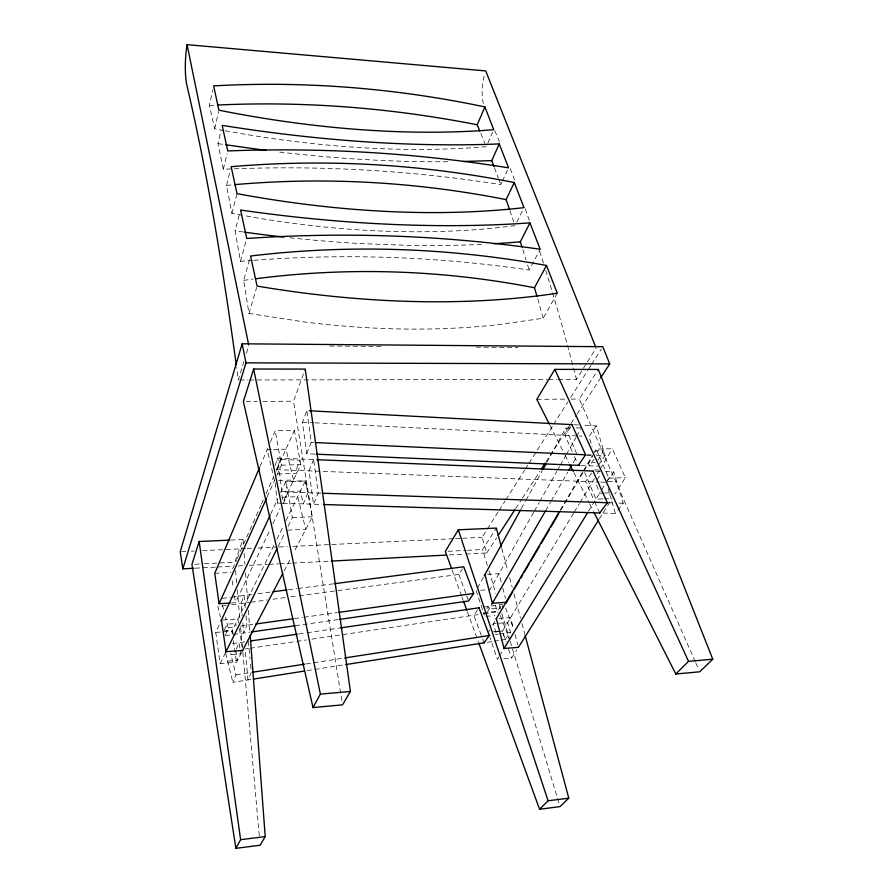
<?xml version="1.0" encoding="UTF-8"?>
<svg xmlns="http://www.w3.org/2000/svg" width="893" height="893" viewBox="0 0 893 893"><rect width="100%" height="100%" fill="white"/><g stroke="black" fill="none" stroke-linecap="round" stroke-linejoin="round"><path stroke-width="0.67" stroke-dasharray="4.46 3.35" d="M223.808 130.512A604.885 281.529 16.5 0 1 214.677 128.782L209.353 105.508L212.768 89.802M214.677 128.782L218.595 111.525M501.855 182.194L500.727 184.583C409.094 170.094 315.988 165.015 223.317 169.279L217.948 143.639L220.973 130.59M223.317 169.279L227.112 153.563M242.081 215.213L231.923 213.416L226.543 185.398L229.836 172.036M231.923 213.416L237.013 193.647M252.451 260.399L240.463 261.303L235.105 230.807L239.893 212.646M240.463 261.303L246.747 238.476M557.277 293.205L543.19 318.232L499.622 324.505A681.493 417.377 21.9 0 1 302.481 321.681L248.98 313.421L243.666 280.391L250.185 257.296M248.98 313.421L256.693 287.356M243.956 361.375L238.286 379.983A1029.551 134.062 87 0 0 236.6 367.425M246.379 353.394L248.812 345.412M230.718 540.075L243.052 539.517L234.781 562.199L204.374 563.762M341.885 700.715L293.507 401.203L304.747 370.372M275.011 465.7L277.823 458.087L315.463 459.638M315.062 454.135L306.701 453.778L302.459 422.199L306.868 410.624L309.648 410.78M225.583 634.588L228.173 627.879L225.482 617.23M281.641 503.239L277.466 503.116L278.437 500.616M287.836 492.322L283.505 503.295L281.373 492.936M306.701 453.778L311.244 442.381L306.868 410.624M236.344 649.077L238.967 642.659L240.887 653.855L230.963 654.614M307.795 493.048L303.274 503.898L300.483 491.005L281.105 491.641M250.732 679.506L232.861 682.319L236.02 674.807L230.684 653.509M260.097 466.336L267.654 448.498M270.345 442.124L275.211 430.66L294.355 430.359L300.841 464.65L282.422 503.563M251.29 672.44L247.986 679.941L245.173 648.988M487.846 143.047L492.679 132.153M232.626 568.662L236.589 559.777M237.158 558.505L260.946 505.215M261.515 503.953L263.212 500.147M266.036 493.796L273.403 477.309M276.808 469.696L294.355 430.359M267.13 496.921L274.564 480.389M276.852 475.31L281.418 465.141L275.211 430.66M241.635 652.415L236.5 662.271L220.124 663.555L215.738 632.378L219.823 623.571M270.668 514.1L277.678 498.997M280.603 492.713L285.86 481.383L305.473 480.802L312.304 516.824L293.674 552.577M502.413 180.989L507.447 170.239M231.387 602.976L235.484 602.719L269.943 529.917M272.912 523.644L280.045 508.575M232.325 633.941L231.923 631.251L273.861 545.456M276.908 539.238L283.594 525.564M286.017 520.597L305.473 480.802M224.478 629.721L227.213 624.129L235.685 623.548L236.053 625.68M220.124 663.555L225.058 653.576M278.203 546.304L285.001 532.585M288.093 526.345L292.413 517.616L285.86 481.383M516.868 222.078L522.84 210.045M284.03 571.062L290.459 558.739M253.779 260.298C345.569 253.299 438.139 256.581 529.203 270.088L540.198 249.247M477.465 588.085L483.537 577.09M521.278 508.697L525.33 501.375M525.999 500.147L542.174 470.845M546.896 462.295L565.771 428.093L570.984 428.015M533.646 512.37L489.956 589.648L480.278 590.262M534.327 511.164L539.104 502.703M539.785 501.498L556.852 471.314M557.533 470.109L559.587 466.481M560.268 465.275L565.727 455.62M566.408 454.403L575.963 437.503M576.644 436.297L580.74 429.053M487.556 611.605L491.016 605.599M545.612 510.718L550.456 502.312M551.148 501.118L567.736 472.285M573.261 462.686L576.711 456.68M488.326 632.3L489.732 629.9M492.556 625.111L495.369 620.322M560.212 510.171L582.772 471.861M583.475 470.667L592.639 455.095M593.343 453.901L596.156 449.112L612.375 448.744L625.323 477.621L614.92 494.142M560.837 510.126L583.397 471.839M584.111 470.644L592.572 456.29M573.563 513.151L502.402 631.239L505.907 641.498M574.277 511.957L579.311 503.607M580.026 502.424L594.403 478.559M597.283 473.792L599.437 470.209M600.152 469.026L612.375 448.744M597.997 460.018L603.623 450.697L595.106 450.898L596.77 455.307L605.108 455.687L596.234 425.905L582.325 425.18M498.819 656.98L497.368 659.347L490.045 637.457M499.544 655.797L503.194 649.881M588.465 511.298L600.855 491.172M601.592 489.989L605.231 484.062M605.967 482.879L608.881 478.146L596.156 449.112M558.348 379.425L576.443 379.391L586.634 363.15M587.371 361.989L596.111 348.069M503.842 658.811L511.611 658.163L516.813 649.903M599.303 518.922L611.939 498.863M465.967 554.051L486.785 552.968L482.053 537.34L486.529 530.286M487.265 529.102L498.45 511.455M499.198 510.283L505.159 500.861M505.907 499.689L524.537 470.265M525.285 469.093L528.265 464.382M529.013 463.21L552.867 425.548M553.615 424.376L567.781 402.017M570.761 397.307L587.907 370.238M588.643 369.066L590.887 365.538M591.624 364.355L601.324 349.063M299.11 595.743L458.857 574.445L462.34 568.953M487.377 565.515L482.555 549.53L496.341 528.087M695.223 661.601L579.311 399.015L598.332 369.434M486.785 552.968L496.653 537.798M515.618 508.619L521.691 499.276M522.45 498.115L539.908 471.27M545.98 461.927L570.259 424.588M571.018 423.416L576.331 415.245M577.09 414.084L599.862 379.067M570.527 426.765L564.945 435.326L572.223 451.579M596.234 425.905L589.045 436.532L592.059 446.835M477.521 609.908L473.87 615.244L482.175 637.803M486.763 608.646L488.315 606.425L489.074 608.981L500.605 608.189M593.834 459.504L589.436 465.8L588.241 462.563L595.196 462.384M591.523 473.156L585.629 481.506L594.079 500.381M598.444 465.108L605.108 455.687M596.881 479.809L600.609 474.596M607.006 481.271L613.804 471.928L604.048 471.526M505.181 639.366L510.495 632.233L507.592 622.622L497.278 623.381M602.898 513.051L615.411 513.43L616.974 511.388M617.755 510.372L623.202 503.228L613.804 471.928M307.103 670.643L344.229 664.805M487.243 642.313L492.735 641.453M494.108 641.23L499.611 640.37M500.984 640.147L507.86 639.075M236.02 674.807L251.123 672.462M306.031 663.945L344.475 657.985M495.481 634.566L498.227 634.13M499.589 633.918L510.573 632.222M245.921 648.876L248.667 648.474M250.051 648.262L295.404 641.576M296.789 641.375L306.411 639.946M311.903 639.142L478.235 614.596M483.738 613.781L497.479 611.761M232.493 643.596L244.894 641.799M298.675 633.974L305.573 632.981M306.958 632.78L338.67 628.17M483.459 607.128L502.77 604.315M483.682 613.089L497.323 611.113L502.078 604.416L503.161 608.021M225.148 635.704L232.024 634.722M233.397 634.521L249.906 632.166M295.304 625.703L337.945 619.619M228.173 627.879L235.06 626.919M240.574 626.138L252.987 624.397M294.366 618.592L302.638 617.431M304.022 617.242L337.119 612.598M226.119 605.476L217.859 606.57L220.515 617.163M231.633 604.74L249.538 602.351M250.911 602.172L267.442 599.962M272.945 599.236L285.336 597.584M290.85 596.848L297.737 595.932M222.145 598.399L230.427 597.317M231.812 597.138L252.518 594.425M258.044 593.7L271.852 591.892M288.417 589.726L296.699 588.632M298.072 588.454L332.587 583.933M515.071 225.683L494.409 228.05A643.652 347.254 18.9 0 1 257.753 218.026L243.387 215.447M227.581 661.099L237.505 660.329L235.819 650.361M493.572 631.697L497.412 631.407M498.696 631.306L502.536 631.016L503.987 635.894M494.722 631.82L499.834 631.429M495.983 623.47L493.405 623.66L496.586 634.387M498.941 618.481L510.584 617.643L513.319 627.969M223.931 630.838L232.414 630.246L233.14 634.555M215.738 632.378L231.923 631.251M486.071 616.315L494.979 615.69M222.826 619.976L237.929 618.972L238.543 623.068M487.5 574.366L498.975 573.697L501.386 582.794M214.744 573.339L230.93 572.469M194.707 564.253L203.001 563.829M448.074 551.294L466.001 550.367M467.385 550.3L482.555 549.53M195.299 568.194L216.117 567.1M217.512 567.033L232.772 566.229M238.331 565.939L243.878 565.649M249.437 565.358L267.476 564.421M268.86 564.343L278.583 563.84M279.967 563.762L291.073 563.182M292.457 563.115L329.941 561.161M449.313 554.921L464.572 554.129M181.636 551.651L185.8 551.45M191.37 551.182L194.149 551.048M202.499 550.657L224.746 549.597M226.141 549.53L245.608 548.603M247.004 548.536L252.563 548.269M258.133 548.001L277.6 547.074M278.996 547.007L287.334 546.616M292.904 546.349L330.455 544.563M331.839 544.496L454.236 538.669M455.631 538.602L461.19 538.334M462.585 538.267L482.053 537.34M287.49 530.152L305.763 529.359L297.693 496.709L281.195 497.267M292.413 517.616L312.304 516.824M602.708 498.874L595.955 499.131L583.698 470.276M604.059 498.83L612.151 498.517M603.255 493.092L599.594 493.226L595.397 481.885M604.483 493.048L609.361 492.869M608.881 478.146L625.323 477.621M607.932 481.651L616.639 481.372M594.347 469.975L598.343 469.852M278.571 480.445L293.563 479.999L285.95 449.19L272.555 449.469M586.656 455.251L593.276 455.084M281.418 465.141L300.841 464.65M271.204 449.503L267.186 449.581L274.486 480.568M576.208 427.926L581.421 427.836M246.144 401.56L257.284 401.482M262.866 401.437L293.507 401.203M536.805 399.338L565.604 399.115M571.085 399.082L579.311 399.015M239.681 379.983L248.031 379.971M249.415 379.971L547.219 379.436M548.603 379.436L556.953 379.425M329.707 346.037L381.311 346.428M476.159 347.154L518.007 347.466M283.036 503.284L321.971 504.478M320.833 493.182L281.82 491.887L277.823 458.087M607.876 502.726L613.446 502.904M619.028 503.094L623.202 503.228M276.383 469.618L599.292 482.041M600.688 482.086L606.247 482.298M595.687 471.18L602.652 471.471M580.997 465.443L597.707 466.157M311.244 442.381L314.023 442.504M587.002 454.861L591.177 455.05M302.459 422.199L313.588 422.757M314.972 422.824L577.916 435.974M579.3 436.041L582.091 436.175M573.976 424.733L580.93 425.101M217.948 143.639L224.489 144.61M550.01 425.436L564.476 454.024M565.102 455.263L568.886 462.73M573.909 472.665L589.012 502.491M589.637 503.741L593.41 511.198M574.467 456.58L577.269 462.831M594.649 501.632L599.147 511.7M695.781 662.874L698.594 669.248M565.771 428.093L577.403 455.475M480.825 133.448L484.888 143.282M505.583 607.865L513.252 627.835M500.337 615.456L509.233 638.852M494.443 167.739L498.249 177.908M498.729 179.169L500.727 184.583M458.857 574.445L466.302 594.671M466.771 595.932L468.624 600.989M482.644 639.064L484.028 642.815M452.014 569.756L461.581 595.932M462.061 597.238L463.02 599.85M467.318 611.627L478.324 641.732M495.269 605.108L497.914 612.844M509.914 210.558L513.788 221.899M508.541 649.189L511.611 658.163M476.125 590.519L484.363 615.121M522.863 249.627L526.033 259.863M527.618 264.975L529.203 270.088M488.984 570.839L495.805 593.488M499.421 605.476L500.214 608.133M501.821 613.469L509.847 640.102M510.249 641.442L559.621 805.285M608.155 488.784L609.305 492.679M609.685 493.974L615.411 513.43M537.72 298.775L543.19 318.232M501.743 548.246L507.871 571.085M509.68 577.804L512.202 587.203M514 593.923L520.485 618.112M521.925 623.481L524.816 634.231M502.759 587.996L505.505 598.399M515.015 634.421L517.75 644.746M222.446 605.242L223.462 609.238M225.628 653.241L232.861 682.319M209.342 105.452L209.353 105.508A1570.407 1257.813 73.1 0 1 216.106 105.106M306.645 487.031L305.339 481.07L285.738 481.651L286.999 487.645M232.169 580.718L233.207 587.594M234.446 595.843L235.484 602.719M239.369 628.549L242.26 647.693M233.319 640.694L236.5 662.271M275.144 482.957L277.466 503.116M245.274 607.686L244.146 595.519L241.032 603.489L242.137 615.578M246.033 615.79L246.903 625.256L243.722 633.048L242.74 622.298M248.399 641.286L250.029 658.889M250.531 664.314L251.167 671.078M235.529 570.527L236.645 583.017M237.27 589.949L240.005 620.468M240.619 627.411L242.36 646.833M242.863 652.381L259.517 838.293M243.052 539.517L243.465 545.065M244.09 553.392L244.916 564.499M245.542 572.826L247.819 603.367M248.332 610.31L249.995 632.523M494.8 130.758A957.821 260.019 84.6 0 1 499.477 141.82M510.271 168.61A957.821 260.019 84.6 0 1 515.138 181.29M525.24 208.884A957.821 260.019 84.6 0 1 529.337 220.56M539.685 251.469A957.821 260.019 84.6 0 1 543.703 264.004M545.701 270.367A957.821 260.019 84.6 0 1 576.443 379.391M483.314 103.621A27.627 11.151 -84 0 1 484.709 73.952M243.666 280.391A1714.772 1219.157 89.5 0 1 252.965 279.107M481.517 244.369A859.736 428.718 18.1 0 1 409.217 245.363L361.442 243.622A859.736 428.718 18.1 0 1 289.377 237.705M243.32 231.979A859.736 428.718 18.1 0 1 235.093 230.807M447.795 161.745A810.208 358.305 16.5 0 1 278.169 151.888M226.543 185.398A1691.264 1262.702 83.7 0 1 233.252 184.773M486.238 146.686A604.885 281.529 16.5 0 1 225.114 130.746M280.38 459.37L276.562 469.629L277.455 473.96L296.677 473.435L296.018 470.377L300.003 460.241L280.38 459.37M313.61 459.56L309 470.868L313.488 504.21L318.232 493.103L313.61 459.56"/><path stroke-width="1.34" d="M600.621 377.906L609.729 363.897L602.808 346.707L242.159 343.805L180.241 551.718L182.808 568.841L193.915 568.261M182.808 568.841L245.999 362.848L242.159 343.805M229.345 540.131L199.172 541.493L191.939 564.398L235.875 848.35L260.142 845.225L265.21 836.585L250.196 635.303M253.645 369.021L243.365 401.582L313.019 707.569L342.544 704.845L350.402 691.45L305.216 369.088L253.645 369.021L320.386 694.129L313.019 707.569M259.55 467.608L214.744 573.339L219.109 603.735L230.026 603.054M479.798 130.981L477.23 124.774L484.888 106.914A1492.069 1209.948 75.9 0 0 213.617 85.895L218.897 110.196A614.998 287.144 17 0 0 493.751 129.719L484.888 106.914M219.109 603.735L266.56 498.194M493.963 166.478L491.73 160.617L499.265 143.929A817.776 352.69 16.5 0 1 222.19 125.366L227.737 150.95C321.603 147.312 415.814 152.937 508.564 167.851L499.265 143.929M220.995 621.048L270.088 515.361M509.49 209.297L506.108 199.619L514.279 182.54A1848.465 1349.468 82.5 0 0 231.164 166.701L237.013 193.647A638.852 312.93 17.1 0 0 524.024 207.645L514.279 182.54M225.683 652.325L276.964 548.804M522.025 247.026L520.329 241.836L529.951 222.882A848.674 383.209 16.4 0 1 240.574 210.045L246.747 238.476C344.586 231.745 443.129 235.261 540.198 249.247L529.951 222.882M242.282 651.176L282.746 573.529M536.994 296.32L534.461 287.747L546.505 265.467A2384.835 1524.117 85.6 0 0 250.553 256.012L257.072 286.061A664.716 342.253 17.1 0 0 557.277 293.205L546.505 265.467M235.875 848.35L240.608 839.699L199.172 541.493M484.207 575.862L520.608 509.925M542.855 469.618L546.226 463.512M491.708 604.405L545.612 510.718M569.109 469.885L571.185 466.291M496.073 619.128L559.509 511.376M505.851 603.456L512.906 591.49M514.312 589.101L519.246 580.718M520.652 578.329L522.773 574.735M524.18 572.346L529.114 563.974M530.531 561.574L539.696 546.025M541.102 543.625L549.563 529.27M550.97 526.881L558.728 513.721M501.386 546.896L496.341 528.087L458.321 529.806L445.306 551.428L451.534 568.439M594.035 512.437L675.8 674.003L699.721 671.793L712.759 659.213L598.332 369.434L554.821 369.378L536.805 399.338L549.385 424.197M503.92 648.686L587.739 512.493M518.297 647.537L598.567 520.106M498.171 535.454L514.859 509.78M541.426 468.937L545.221 463.099M333.971 583.754L463.735 566.765L473.658 593.443L468.624 600.989L339.318 619.418M578.385 465.331L585.618 454.805L571.922 424.621M484.028 642.815L489.297 635.515L478.983 607.776M599.716 512.95L607.352 502.703L592.997 471.069M478.804 643.038L539.573 809.248L548.101 800.775L568.785 798.163L525.173 635.582M675.8 674.003L688.536 661.367L712.759 659.213M568.785 798.163L560.023 806.613L539.573 809.248M253.478 679.082L304.357 671.078M345.613 664.593L484.486 642.748M252.496 672.25L304.658 664.158M344.475 657.985L489.989 635.414M250.42 640.995L297.302 634.175M340.043 627.969L479.329 607.731M251.279 631.976L295.304 625.703M255.755 624.017L292.982 618.793M338.503 612.408L473.658 593.443M273.225 591.713L287.033 589.905M240.608 839.699L265.21 836.585M320.386 694.129L350.402 691.45M518.431 647.336L504.043 648.485L496.352 618.67M242.662 650.428L225.996 651.689L221.453 620.066M506.532 602.295L492.367 603.244L484.955 574.523M331.325 561.083L446.533 555.066M491.73 160.617L462.786 161.499M245.999 362.848L609.729 363.897M323.366 504.512L600.118 512.962M322.228 493.237L607.876 502.726M316.859 459.694L592.896 471.069M316.446 454.191L579.602 465.387M315.419 442.571L585.607 454.805M309.648 410.78L572.58 424.666M236.221 364.657A1029.551 134.062 87 0 0 186.938 85.538A30.072 5.938 -87.7 0 1 187.061 44.65L485.703 70.927L595.598 346.774M266.014 150.392L225.795 144.8M570.136 465.208L573.284 471.426M554.821 369.378L688.536 661.367M463.489 601.156L466.849 610.321M458.321 529.806L548.101 800.775M187.061 44.65L248.533 344.051M255.61 278.761A1714.772 1219.157 89.5 0 1 534.461 287.747M217.457 105.039A1570.407 1257.813 73.1 0 1 477.23 124.774M520.329 241.836A859.736 428.718 18.1 0 1 493.74 243.733M284.007 237.114A859.736 428.718 18.1 0 1 244.693 232.18M234.591 184.65A1691.264 1262.702 83.7 0 1 506.108 199.619"/></g></svg>
